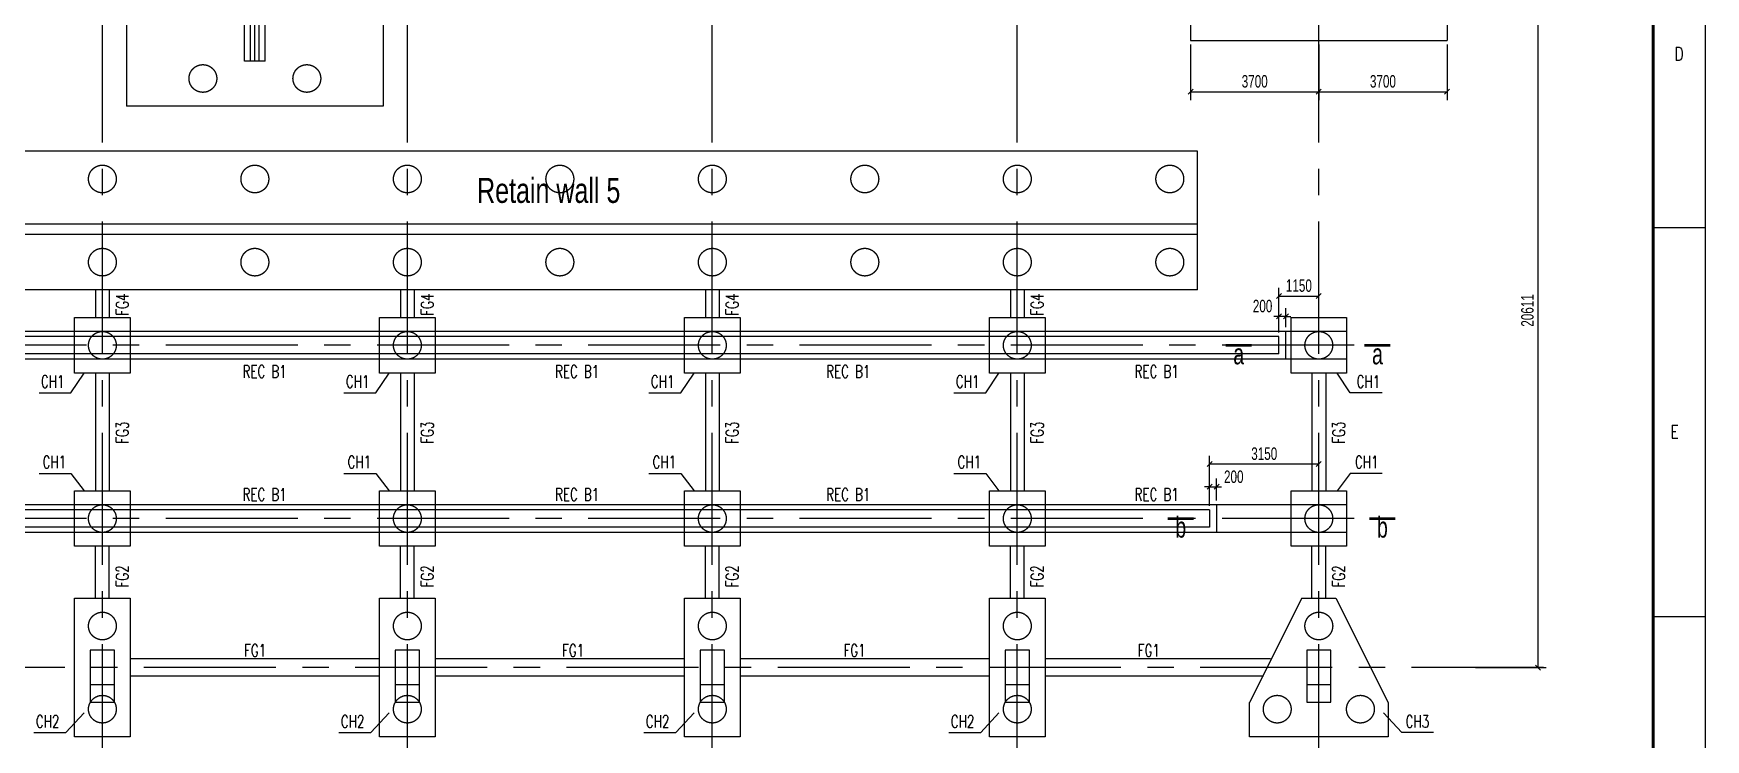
# Model space of a CAD drawing. Header units: millimetres. Extents: x -15901 to 146244, y -607033 to -56344.
# Drawn here: x 106036 to 146244, y -106070 to -89089 of the extents above; entities that cross this region are included whole.
import ezdxf
from ezdxf.enums import TextEntityAlignment as Align

# ---------------------------------------------------------------- set-up
doc = ezdxf.new("R2010")
doc.units = ezdxf.units.MM
doc.header["$LTSCALE"] = 2000
doc.linetypes.add('CENTER', pattern=[50.8, 31.75, -6.35, 6.35, -6.35])
doc.linetypes.add('HIDDEN', pattern=[9.525, 6.35, -3.175])
for name, color, linetype in [('4', 2, 'Continuous'), ('DIM', 2, 'Continuous'), ('S_01_OUTL', 3, 'Continuous'), ('S_02_AXIS', 171, 'CENTER'), ('S_03_HIDD', 4, 'HIDDEN'), ('S_04_TEXT', 2, 'Continuous'), ('S_05_DIMS', 7, 'Continuous')]:
    doc.layers.add(name, color=color, linetype=linetype)
doc.styles.add('KS', font='kstxt.shx', dxfattribs={"width": 0.7, "height": 300, "bigfont": 'kshz.shx'})
doc.styles.add('NC', font='romans.shx', dxfattribs={"width": 0.7, "bigfont": 'hztxt.shx'})
doc.styles.add('STANDA', font='romans.shx', dxfattribs={"width": 0.7, "bigfont": 'hztxt.shx'})
doc.dimstyles.new('KSDIM1.2', dxfattribs={"dimtxt": 300, "dimasz": 120, "dimexe": 200, "dimexo": 100, "dimgap": 100, "dimtad": 1, "dimdec": 0, "dimlfac": 1.2, "dimzin": 14, "dimdsep": 46, "dimtxsty": 'KS', "dimblk": 'ARCHTICK', "dimblk1": 'OBLIQUE', "dimblk2": 'OBLIQUE', "dimsah": 1, "dimcen": -900, "dimclrd": 7, "dimclre": 7, "dimclrt": 2, "dimazin": 3, "dimtfac": 1, "dimtdec": 0, "dimtix": 1, "dimtmove": 2, "dimatfit": 2, "dimfxl": 1, "dimtolj": 1, "dimtzin": 14, "dimlwd": -3, "dimlwe": -1, "dimarcsym": 0})

# ---------------------------------------------------------------- blocks, each defined once
blk = doc.blocks.new('A150')
for p, q in [((1013766, -302776), (1013766, -243377)), ((1013766, -273076), (1012766, -273076)), ((1013766, -280501), (1012766, -280501))]:
    blk.add_line(p, q)
at = {"const_width": 60}
blk.add_lwpolyline([(1012766, -301776), (1012766, -244376), (890116, -244376), (890116, -301776)], close=True, dxfattribs=at)
at = {"style": 'STANDA', "width": 0.8}
for s, p in [('D', (1013168, -269878)), ('E', (1013093, -277092))]:
    blk.add_text(s, height=250, dxfattribs=at).set_placement(p)
blk = doc.blocks.new('_OBLIQUE')
at = {"color": 1}
blk.add_line((-0.5, -0.5), (0.5, 0.5), dxfattribs=at)
blk = doc.blocks.new('*D107')
at = {"layer": 'Defpoints', "color": 0}
for p in [(141529, -87164), (140610, -104339), (142212, -104339)]:
    blk.add_point(p, dxfattribs=at)
at = {"layer": 'S_05_DIMS', "color": 7}
for p, q in [((141629, -87164), (142412, -87164)), ((140710, -104339), (142412, -104339))]:
    blk.add_line(p, q, dxfattribs=at)
at = {"layer": 'S_05_DIMS', "color": 7, "lineweight": -3}
blk.add_line((142212, -87164), (142212, -104339), dxfattribs=at)
at = {"layer": 'S_05_DIMS', "color": 7, "linetype": 'ByBlock', "lineweight": -3, "xscale": 120, "yscale": 120, "zscale": 120}
for p, rotation in [((142212, -87164), 90), ((142212, -104339), 270)]:
    blk.add_blockref('_OBLIQUE', p, dxfattribs=dict(at, rotation=rotation))
at = {"layer": 'S_05_DIMS', "color": 2, "insert": (141962, -95751), "char_height": 300, "attachment_point": 5, "rotation": 90, "style": 'KS'}
blk.add_mtext('\\A1;20611', dxfattribs=at)
blk = doc.blocks.new('_ArchTick')
at = {"color": 0, "linetype": 'ByBlock', "const_width": 0.15}
blk.add_lwpolyline([(-0.5, -0.5), (0.5, 0.5)], dxfattribs=at)
blk = doc.blocks.new('*D255')
at = {"layer": 'Defpoints', "color": 0}
for p in [(133861, -89256), (136944, -89256), (136944, -90493)]:
    blk.add_point(p, dxfattribs=at)
at = {"layer": 'S_05_DIMS', "color": 7}
for p, q in [((133861, -89356), (133861, -90693)), ((136944, -89356), (136944, -90693))]:
    blk.add_line(p, q, dxfattribs=at)
at = {"layer": 'S_05_DIMS', "color": 7, "lineweight": -3}
blk.add_line((133861, -90493), (136944, -90493), dxfattribs=at)
at = {"layer": 'S_05_DIMS', "color": 7, "linetype": 'ByBlock', "lineweight": -3, "xscale": 120, "yscale": 120, "zscale": 120, "rotation": 180}
blk.add_blockref('_OBLIQUE', (133861, -90493), dxfattribs=at)
at = {"layer": 'S_05_DIMS', "color": 7, "linetype": 'ByBlock', "lineweight": -3, "xscale": 120, "yscale": 120, "zscale": 120}
blk.add_blockref('_OBLIQUE', (136944, -90493), dxfattribs=at)
at = {"layer": 'S_05_DIMS', "color": 2, "insert": (135403, -90243), "char_height": 300, "attachment_point": 5, "style": 'KS'}
blk.add_mtext('\\A1;3700', dxfattribs=at)
blk = doc.blocks.new('*D256')
at = {"layer": 'Defpoints', "color": 0}
for p in [(136944, -89256), (140028, -89256), (140028, -90493)]:
    blk.add_point(p, dxfattribs=at)
at = {"layer": 'S_05_DIMS', "color": 7}
for p, q in [((136944, -89356), (136944, -90693)), ((140028, -89356), (140028, -90693))]:
    blk.add_line(p, q, dxfattribs=at)
at = {"layer": 'S_05_DIMS', "color": 7, "lineweight": -3}
blk.add_line((136944, -90493), (140028, -90493), dxfattribs=at)
at = {"layer": 'S_05_DIMS', "color": 7, "linetype": 'ByBlock', "lineweight": -3, "xscale": 120, "yscale": 120, "zscale": 120, "rotation": 180}
blk.add_blockref('_OBLIQUE', (136944, -90493), dxfattribs=at)
at = {"layer": 'S_05_DIMS', "color": 7, "linetype": 'ByBlock', "lineweight": -3, "xscale": 120, "yscale": 120, "zscale": 120}
blk.add_blockref('_OBLIQUE', (140028, -90493), dxfattribs=at)
at = {"layer": 'S_05_DIMS', "color": 2, "insert": (138486, -90243), "char_height": 300, "attachment_point": 5, "style": 'KS'}
blk.add_mtext('\\A1;3700', dxfattribs=at)
blk = doc.blocks.new('*D457')
at = {"layer": 'Defpoints', "color": 0}
for p in [(136944, -95405), (136944, -95923), (135986, -96381)]:
    blk.add_point(p, dxfattribs=at)
at = {"layer": 'S_05_DIMS', "color": 7}
for p, q in [((135986, -96281), (135986, -95205)), ((136944, -95823), (136944, -95205))]:
    blk.add_line(p, q, dxfattribs=at)
at = {"layer": 'S_05_DIMS', "color": 7, "lineweight": -3}
blk.add_line((135986, -95405), (136944, -95405), dxfattribs=at)
at = {"layer": 'S_05_DIMS', "color": 7, "linetype": 'ByBlock', "lineweight": -3, "xscale": 120, "yscale": 120, "zscale": 120, "rotation": 180}
blk.add_blockref('_OBLIQUE', (135986, -95405), dxfattribs=at)
at = {"layer": 'S_05_DIMS', "color": 7, "linetype": 'ByBlock', "lineweight": -3, "xscale": 120, "yscale": 120, "zscale": 120}
blk.add_blockref('_OBLIQUE', (136944, -95405), dxfattribs=at)
at = {"layer": 'S_05_DIMS', "color": 2, "insert": (136465, -95155), "char_height": 300, "attachment_point": 5, "style": 'KS'}
blk.add_mtext('\\A1;1150', dxfattribs=at)
blk = doc.blocks.new('*D458')
at = {"layer": 'Defpoints', "color": 0}
for p in [(135986, -95895), (135986, -96256), (136153, -96256)]:
    blk.add_point(p, dxfattribs=at)
at = {"layer": 'S_05_DIMS', "color": 7, "lineweight": -3}
for p, q in [((135986, -95895), (135866, -95895)), ((136153, -95895), (135986, -95895)), ((136153, -95895), (136273, -95895))]:
    blk.add_line(p, q, dxfattribs=at)
at = {"layer": 'S_05_DIMS', "color": 7}
for p, q in [((135986, -96156), (135986, -95695)), ((136153, -96156), (136153, -95695))]:
    blk.add_line(p, q, dxfattribs=at)
at = {"layer": 'S_05_DIMS', "color": 7, "linetype": 'ByBlock', "lineweight": -3, "xscale": 120, "yscale": 120, "zscale": 120}
blk.add_blockref('_OBLIQUE', (135986, -95895), dxfattribs=at)
at = {"layer": 'S_05_DIMS', "color": 7, "linetype": 'ByBlock', "lineweight": -3, "xscale": 120, "yscale": 120, "zscale": 120, "rotation": 180}
blk.add_blockref('_OBLIQUE', (136153, -95895), dxfattribs=at)
at = {"layer": 'S_05_DIMS', "color": 2, "insert": (135592, -95647), "char_height": 300, "attachment_point": 5, "style": 'KS'}
blk.add_mtext('\\A1;200', dxfattribs=at)
blk = doc.blocks.new('*D461')
at = {"layer": 'Defpoints', "color": 0}
for p in [(134319, -99447), (136944, -100089), (134319, -100548)]:
    blk.add_point(p, dxfattribs=at)
at = {"layer": 'S_05_DIMS', "color": 7}
for p, q in [((134319, -100448), (134319, -99247)), ((136944, -99989), (136944, -99247))]:
    blk.add_line(p, q, dxfattribs=at)
at = {"layer": 'S_05_DIMS', "color": 7, "lineweight": -3}
blk.add_line((136944, -99447), (134319, -99447), dxfattribs=at)
at = {"layer": 'S_05_DIMS', "color": 7, "linetype": 'ByBlock', "lineweight": -3, "xscale": 120, "yscale": 120, "zscale": 120, "rotation": 180}
blk.add_blockref('_OBLIQUE', (134319, -99447), dxfattribs=at)
at = {"layer": 'S_05_DIMS', "color": 7, "linetype": 'ByBlock', "lineweight": -3, "xscale": 120, "yscale": 120, "zscale": 120}
blk.add_blockref('_OBLIQUE', (136944, -99447), dxfattribs=at)
at = {"layer": 'S_05_DIMS', "color": 2, "insert": (135632, -99197), "char_height": 300, "attachment_point": 5, "style": 'KS'}
blk.add_mtext('\\A1;3150', dxfattribs=at)
blk = doc.blocks.new('*D462')
at = {"layer": 'Defpoints', "color": 0}
for p in [(134486, -99989), (134486, -100423), (134319, -100548)]:
    blk.add_point(p, dxfattribs=at)
at = {"layer": 'S_05_DIMS', "color": 7, "lineweight": -3}
for p, q in [((134319, -99989), (134199, -99989)), ((134319, -99989), (134486, -99989)), ((134486, -99989), (134606, -99989))]:
    blk.add_line(p, q, dxfattribs=at)
at = {"layer": 'S_05_DIMS', "color": 7}
for p, q in [((134319, -100448), (134319, -99789)), ((134486, -100323), (134486, -99789))]:
    blk.add_line(p, q, dxfattribs=at)
at = {"layer": 'S_05_DIMS', "color": 7, "linetype": 'ByBlock', "lineweight": -3, "xscale": 120, "yscale": 120, "zscale": 120}
blk.add_blockref('_OBLIQUE', (134319, -99989), dxfattribs=at)
at = {"layer": 'S_05_DIMS', "color": 7, "linetype": 'ByBlock', "lineweight": -3, "xscale": 120, "yscale": 120, "zscale": 120, "rotation": 180}
blk.add_blockref('_OBLIQUE', (134486, -99989), dxfattribs=at)
at = {"layer": 'S_05_DIMS', "color": 2, "insert": (134899, -99752), "char_height": 300, "attachment_point": 5, "style": 'KS'}
blk.add_mtext('\\A1;200', dxfattribs=at)

msp = doc.modelspace()

# ---------------------------------------------------------------- linework, layer by layer
at = {"layer": 'DIM'}
for p, q in [((135985.899, -96381.008), (-1264.101, -96381.008)), ((135985.899, -96797.675), (135985.899, -96381.008)), ((136152.566, -96922.675), (136152.566, -96256.008)), ((135985.899, -96797.675), (-1264.101, -96797.675)), ((134485.899, -100422.675), (134485.899, -101089.342)), ((134319.232, -100547.675), (402.566, -100547.675)), ((134319.232, -100547.675), (134319.232, -100964.342)), ((134319.232, -100964.342), (402.566, -100964.342))]:
    msp.add_line(p, q, dxfattribs=at)
at = {"layer": 'S_01_OUTL'}
for p, q in [((140027.566, -65756.008), (140027.566, -89256.008)), ((111256.732, -89756.008), (111256.732, -68297.675)), ((111465.066, -89756.008), (111465.066, -68297.675)), ((111110.899, -89756.008), (111110.899, -68589.342)), ((111610.899, -89756.008), (111610.899, -68589.342)), ((108277.566, -71839.743), (108277.566, -90839.342)), ((114444.232, -71839.743), (114444.232, -90839.342)), ((133860.899, -86089.342), (133860.899, -89256.008)), ((133860.899, -89256.008), (140027.566, -89256.008)), ((111610.899, -89756.008), (111110.899, -89756.008)), ((114444.232, -90839.342), (108277.566, -90839.342)), ((134027.566, -91922.675), (101381.732, -91922.675)), ((134027.566, -95256.008), (134027.566, -91922.675)), ((134027.566, -93672.675), (101381.732, -93672.675)), ((134027.566, -93922.675), (101381.732, -93922.675)), ((134027.566, -95256.008), (101381.732, -95256.008)), ((107527.566, -95256.008), (107527.566, -95922.675)), ((107860.899, -95256.008), (107860.899, -95922.675)), ((114860.899, -95256.008), (114860.899, -95922.675)), ((115194.232, -95256.008), (115194.232, -95922.675)), ((122194.232, -95256.008), (122194.232, -95922.675)), ((122527.566, -95256.008), (122527.566, -95922.675)), ((129527.566, -95256.008), (129527.566, -95922.675)), ((129860.899, -95256.008), (129860.899, -95922.675)), ((137610.899, -96256.008), (101381.732, -96256.008)), ((137610.899, -96922.675), (101381.732, -96922.675)), ((107527.566, -97256.008), (107527.566, -100089.342)), ((107860.899, -97256.008), (107860.899, -100089.342)), ((114860.899, -97256.008), (114860.899, -100089.342)), ((115194.232, -97256.008), (115194.232, -100089.342)), ((122194.232, -97256.008), (122194.232, -100089.342)), ((122527.566, -97256.008), (122527.566, -100089.342)), ((129527.566, -97256.008), (129527.566, -100089.342)), ((129860.899, -97256.008), (129860.899, -100089.342)), ((136777.566, -97256.008), (136777.566, -100089.342)), ((137110.899, -97256.008), (137110.899, -100089.342)), ((137610.899, -100422.675), (101381.732, -100422.675)), ((137610.899, -101089.342), (101381.732, -101089.342)), ((107527.566, -102672.675), (107527.566, -101422.675)), ((107860.899, -102672.675), (107860.899, -101422.675)), ((114860.899, -102672.675), (114860.899, -101422.675)), ((115194.232, -102672.675), (115194.232, -101422.675)), ((122194.232, -102672.675), (122194.232, -101422.675)), ((122527.566, -102672.675), (122527.566, -101422.675)), ((129527.566, -102672.675), (129527.566, -101422.675)), ((129860.899, -102672.675), (129860.899, -101422.675)), ((136777.566, -102672.675), (136777.566, -101422.675)), ((137110.899, -102672.675), (137110.899, -101422.675)), ((136532.21, -102672.675), (135277.566, -105181.963)), ((136532.21, -102672.675), (137356.255, -102672.675)), ((137356.255, -102672.675), (138610.899, -105181.963)), ((107985.899, -103922.675), (107402.566, -103922.675)), ((107402.566, -103922.675), (107402.566, -105172.675)), ((107985.899, -105172.675), (107985.899, -103922.675)), ((114360.899, -104131.008), (108360.899, -104131.008)), ((115319.232, -103922.675), (114735.899, -103922.675)), ((114735.899, -103922.675), (114735.899, -105172.675)), ((115319.232, -105172.675), (115319.232, -103922.675)), ((121694.232, -104131.008), (115694.232, -104131.008)), ((122652.566, -103922.675), (122069.232, -103922.675)), ((122069.232, -103922.675), (122069.232, -105172.675)), ((122652.566, -105172.675), (122652.566, -103922.675)), ((129027.566, -104131.008), (123027.566, -104131.008)), ((129985.899, -103922.675), (129402.566, -103922.675)), ((129402.566, -103922.675), (129402.566, -105172.675)), ((129985.899, -105172.675), (129985.899, -103922.675)), ((135782.21, -104131.008), (130360.899, -104131.008)), ((137235.899, -103922.675), (136652.566, -103922.675)), ((136652.566, -103922.675), (136652.566, -105172.675)), ((137235.899, -105172.675), (137235.899, -103922.675)), ((107985.899, -104756.008), (107402.566, -104756.008)), ((114360.899, -104547.675), (108360.899, -104547.675)), ((115319.232, -104756.008), (114735.899, -104756.008)), ((121694.232, -104547.675), (115694.232, -104547.675)), ((122652.566, -104756.008), (122069.232, -104756.008)), ((129027.566, -104547.675), (123027.566, -104547.675)), ((129985.899, -104756.008), (129402.566, -104756.008)), ((135615.543, -104547.675), (130360.899, -104547.675)), ((137235.899, -104756.008), (136652.566, -104756.008)), ((107402.566, -105172.675), (107985.899, -105172.675)), ((114735.899, -105172.675), (115319.232, -105172.675)), ((122069.232, -105172.675), (122652.566, -105172.675)), ((129402.566, -105172.675), (129985.899, -105172.675)), ((135277.566, -106006.008), (135277.566, -105181.963)), ((136652.566, -105172.675), (137235.899, -105172.675)), ((138610.899, -105181.963), (138610.899, -106006.008)), ((138610.899, -106006.008), (135277.566, -106006.008))]:
    msp.add_line(p, q, dxfattribs=at)
for points in [[(107027.566, -95922.675), (108360.899, -95922.675), (108360.899, -97256.008), (107027.566, -97256.008)], [(114360.899, -95922.675), (115694.232, -95922.675), (115694.232, -97256.008), (114360.899, -97256.008)], [(121694.232, -95922.675), (123027.566, -95922.675), (123027.566, -97256.008), (121694.232, -97256.008)], [(129027.566, -95922.675), (130360.899, -95922.675), (130360.899, -97256.008), (129027.566, -97256.008)], [(136277.566, -95922.675), (137610.899, -95922.675), (137610.899, -97256.008), (136277.566, -97256.008)], [(107027.566, -100089.342), (108360.899, -100089.342), (108360.899, -101422.675), (107027.566, -101422.675)], [(114360.899, -100089.342), (115694.232, -100089.342), (115694.232, -101422.675), (114360.899, -101422.675)], [(121694.232, -100089.342), (123027.566, -100089.342), (123027.566, -101422.675), (121694.232, -101422.675)], [(129027.566, -100089.342), (130360.899, -100089.342), (130360.899, -101422.675), (129027.566, -101422.675)], [(136277.566, -100089.342), (137610.899, -100089.342), (137610.899, -101422.675), (136277.566, -101422.675)], [(107027.566, -102672.675), (108360.899, -102672.675), (108360.899, -106006.008), (107027.566, -106006.008)], [(114360.899, -102672.675), (115694.232, -102672.675), (115694.232, -106006.008), (114360.899, -106006.008)], [(121694.232, -102672.675), (123027.566, -102672.675), (123027.566, -106006.008), (121694.232, -106006.008)], [(129027.566, -102672.675), (130360.899, -102672.675), (130360.899, -106006.008), (129027.566, -106006.008)]]:
    msp.add_lwpolyline(points, close=True, dxfattribs=at)
for points in [[(134705.531, -96589.342, 60, 60, 0), (135330.531, -96589.342, 0, 0, 0)], [(138042.075, -96589.342, 60, 60, 0), (138667.075, -96589.342, 0, 0, 0)], [(133311.201, -100756.008, 60, 60, 0), (133936.201, -100756.008, 0, 0, 0)], [(138160.829, -100756.008, 60, 60, 0), (138785.829, -100756.008, 0, 0, 0)]]:
    msp.add_lwpolyline(points, format="xyseb", dxfattribs=at)
at = {"layer": 'S_02_AXIS', "ltscale": 0.05}
for p, q in [((107694.232, -106950.224), (107694.232, -65589.342)), ((111360.899, -89756.008), (111360.899, -65756.008)), ((115027.566, -106950.224), (115027.566, -65589.342)), ((122360.899, -106950.224), (122360.899, -65589.342)), ((129694.232, -106950.224), (129694.232, -65589.342)), ((136944.232, -106950.224), (136944.232, -65589.342)), ((137792.589, -96589.342), (-5246.643, -96589.342)), ((137792.589, -100756.008), (-5797.56, -100756.008)), ((142347.521, -104339.342), (-7567.631, -104339.342))]:
    msp.add_line(p, q, dxfattribs=at)
at = {"layer": 'S_03_HIDD'}
for centre in [(110110.899, -90172.675), (112610.899, -90172.675), (107694.232, -92589.342), (111360.899, -92589.342), (115027.566, -92589.342), (118694.232, -92589.342), (122360.899, -92589.342), (126027.566, -92589.342), (129694.232, -92589.342), (133360.899, -92589.342), (107694.232, -94589.342), (111360.899, -94589.342), (115027.566, -94589.342), (118694.232, -94589.342), (122360.899, -94589.342), (126027.566, -94589.342), (129694.232, -94589.342), (133360.899, -94589.342), (107694.232, -96589.342), (115027.566, -96589.342), (122360.899, -96589.342), (129694.232, -96589.342), (136944.232, -96589.342), (107694.232, -100756.008), (115027.566, -100756.008), (122360.899, -100756.008), (129694.232, -100756.008), (136944.232, -100756.008), (107694.232, -103339.342), (115027.566, -103339.342), (122360.899, -103339.342), (129694.232, -103339.342), (136944.232, -103339.342), (107694.232, -105339.342), (115027.566, -105339.342), (122360.899, -105339.342), (129694.232, -105339.342), (135944.232, -105339.342), (137944.232, -105339.342)]:
    msp.add_circle(centre, 333.333, dxfattribs=at)
at = {"layer": 'S_04_TEXT'}
for p, q in [((106938.224, -97729.476), (107253.45, -97256.008)), ((114271.558, -97729.476), (114586.784, -97256.008)), ((121604.891, -97729.476), (121920.117, -97256.008)), ((128938.224, -97729.476), (129253.45, -97256.008)), ((137700.24, -97729.476), (137385.014, -97256.008)), ((106170.367, -97729.476), (106938.224, -97729.476)), ((113503.7, -97729.476), (114271.558, -97729.476)), ((120837.033, -97729.476), (121604.891, -97729.476)), ((128170.367, -97729.476), (128938.224, -97729.476)), ((138468.098, -97729.476), (137700.24, -97729.476)), ((106170.367, -99675.39), (106938.224, -99675.39)), ((106938.224, -99675.39), (107253.45, -100089.342)), ((113503.7, -99675.39), (114271.558, -99675.39)), ((114271.558, -99675.39), (114586.784, -100089.342)), ((120837.033, -99675.39), (121604.891, -99675.39)), ((121604.891, -99675.39), (121920.117, -100089.342)), ((128170.367, -99675.39), (128938.224, -99675.39)), ((128938.224, -99675.39), (129253.45, -100089.342)), ((137700.24, -99675.39), (137385.014, -100089.342)), ((138468.098, -99675.39), (137700.24, -99675.39)), ((106816.984, -105901.323), (107253.45, -105427.855)), ((114150.317, -105901.323), (114586.784, -105427.855)), ((121483.65, -105901.323), (121920.117, -105427.855)), ((128816.984, -105901.323), (129253.45, -105427.855)), ((138937.906, -105901.323), (138501.439, -105427.855)), ((106049.126, -105901.323), (106816.984, -105901.323)), ((113382.459, -105901.323), (114150.317, -105901.323)), ((120715.793, -105901.323), (121483.65, -105901.323)), ((128049.126, -105901.323), (128816.984, -105901.323)), ((139705.763, -105901.323), (138937.906, -105901.323))]:
    msp.add_line(p, q, dxfattribs=at)

# ---------------------------------------------------------------- block references
at = {"xscale": 1.26, "yscale": 1.26, "zscale": 1.26}
msp.add_blockref('A150', (-1131100.998, 250310.032), dxfattribs=at)

# ---------------------------------------------------------------- texts
at = {"layer": '4', "style": 'KS', "width": 0.75}
msp.add_text('Retain wall 5', height=600, dxfattribs=at).set_placement((116704.047, -93164.551))
at = {"layer": 'DIM', "style": 'NC', "width": 0.7}
for s, rotation, p in [('FG4', 89.9999943, (108322.562, -95874.559, 81.145)), ('FG4', 89.9999943, (115655.895, -95874.559, 81.145)), ('FG4', 89.9999943, (122989.228, -95874.559, 81.145)), ('FG4', 89.9999943, (130322.562, -95874.559, 81.145)), ('REC B1', 359.9999943, (111063.563, -97368.889, 81.145)), ('REC B1', 359.9999943, (118578.805, -97368.889, 81.145)), ('REC B1', 359.9999943, (125098.195, -97368.889, 81.145)), ('REC B1', 359.9999943, (132514.116, -97368.889, 81.145)), ('CH1', 359.9999943, (106215.378, -97611.371, 81.145)), ('CH1', 359.9999943, (113548.711, -97611.371, 81.145)), ('CH1', 359.9999943, (120882.044, -97611.371, 81.145)), ('CH1', 359.9999943, (128215.378, -97611.371, 81.145)), ('CH1', 0.0000057, (137853.087, -97611.371, 81.145)), ('FG3', 89.9999943, (108322.562, -98954.325, 81.145)), ('FG3', 89.9999943, (115655.895, -98954.325, 81.145)), ('FG3', 89.9999943, (122989.228, -98954.325, 81.145)), ('FG3', 89.9999943, (130322.562, -98954.325, 81.145)), ('FG3', 89.9999943, (137572.562, -98954.325, 81.145)), ('CH1', 359.9999943, (106255.791, -99546.805, 81.145)), ('CH1', 359.9999943, (113589.125, -99546.805, 81.145)), ('CH1', 359.9999943, (120922.458, -99546.805, 81.145)), ('CH1', 359.9999943, (128255.791, -99546.805, 81.145)), ('CH1', 0.0000057, (137812.673, -99546.805, 81.145)), ('REC B1', 359.9999943, (111063.563, -100327.332, 81.145)), ('REC B1', 359.9999943, (118578.805, -100327.332, 81.145)), ('REC B1', 359.9999943, (125098.195, -100327.332, 81.145)), ('REC B1', 359.9999943, (132514.116, -100327.332, 81.145)), ('FG2', 89.9999943, (108322.562, -102409.846, 81.145)), ('FG2', 89.9999943, (115655.895, -102409.846, 81.145)), ('FG2', 89.9999943, (122989.228, -102409.846, 81.145)), ('FG2', 89.9999943, (130322.562, -102409.846, 81.145)), ('FG2', 89.9999943, (137572.562, -102409.846, 81.145)), ('FG1', 359.9999943, (111101.836, -104075.682, 81.145)), ('FG1', 359.9999943, (118749.339, -104075.682, 81.145)), ('FG1', 359.9999943, (125515.54, -104075.682, 81.145)), ('FG1', 359.9999943, (132592.117, -104075.682, 81.145)), ('CH2', 359.9999943, (106094.137, -105783.217, 81.145)), ('CH2', 359.9999943, (113427.47, -105783.217, 81.145)), ('CH2', 359.9999943, (120760.804, -105783.217, 81.145)), ('CH2', 359.9999943, (128094.137, -105783.217, 81.145)), ('CH3', 0.0000057, (139030.752, -105783.217, 81.145))]:
    msp.add_text(s, height=300, rotation=rotation, dxfattribs=at).set_placement(p)
at = {"layer": 'S_01_OUTL', "style": 'KS', "width": 0.7}
for s, p in [('a', (135018.031, -96797.049)), ('a', (138354.575, -96797.049)), ('b', (133623.701, -100963.715)), ('b', (138473.329, -100963.715))]:
    msp.add_text(s, height=500, dxfattribs=at).set_placement(p, align=Align.MIDDLE_CENTER)

# ---------------------------------------------------------------- dimensions: what is measured, and where the dimension line sits
at = {"layer": 'S_05_DIMS'}
for base, p1, p2, angle, override, picture, middle in [((142212.232, -104339.342), (141529.369, -87163.508), (140610.169, -104339.342), 90, {"dimtxsty": 'KS'}, '*D107', (141962.232, -95751.425)), ((134319.232, -99447.407), (136944.232, -100089.342), (134319.232, -100547.675), 180, {"dimlfac": 1.2, "dimzin": 8}, '*D461', (135631.732, -99197.407))]:
    dim = msp.add_linear_dim(base=base, p1=p1, p2=p2, angle=angle, dimstyle='KSDIM1.2', override=override, dxfattribs=at)
    dim.commit()
    dim.dimension.update_dxf_attribs({"geometry": picture, "text_midpoint": middle})
for base, p1, p2, override, picture, middle in [((136944.232, -90493.171), (133860.899, -89256.008), (136944.232, -89256.008), {"dimtxsty": 'KS'}, '*D255', (135402.566, -90243.171)), ((140027.566, -90493.171), (136944.232, -89256.008), (140027.566, -89256.008), {"dimtxsty": 'KS'}, '*D256', (138485.899, -90243.171)), ((136944.232, -95404.995), (135985.899, -96381.008), (136944.232, -95922.675), {"dimlfac": 1.2, "dimzin": 8}, '*D457', (136465.066, -95154.995))]:
    dim = msp.add_linear_dim(base=base, p1=p1, p2=p2, dimstyle='KSDIM1.2', override=override, dxfattribs=at)
    dim.commit()
    dim.dimension.update_dxf_attribs({"geometry": picture, "text_midpoint": middle})
dim = msp.add_linear_dim(base=(135985.899, -95895.01), p1=(136152.566, -96256.008), p2=(135985.899, -96256.008), dimstyle='KSDIM1.2', override={"dimlfac": 1.2, "dimzin": 8}, dxfattribs=at)
dim.commit()
dim.dimension.update_dxf_attribs({"geometry": '*D458', "text_midpoint": (135591.588, -95647.477), "dimtype": 160})
dim = msp.add_linear_dim(base=(134485.899, -99989.15), p1=(134319.232, -100547.675), p2=(134485.899, -100422.675), angle=180, dimstyle='KSDIM1.2', override={"dimlfac": 1.2, "dimzin": 8}, dxfattribs=at)
dim.commit()
dim.dimension.update_dxf_attribs({"geometry": '*D462', "text_midpoint": (134899.143, -99751.721), "dimtype": 160})

doc.saveas('drawing.dxf')
